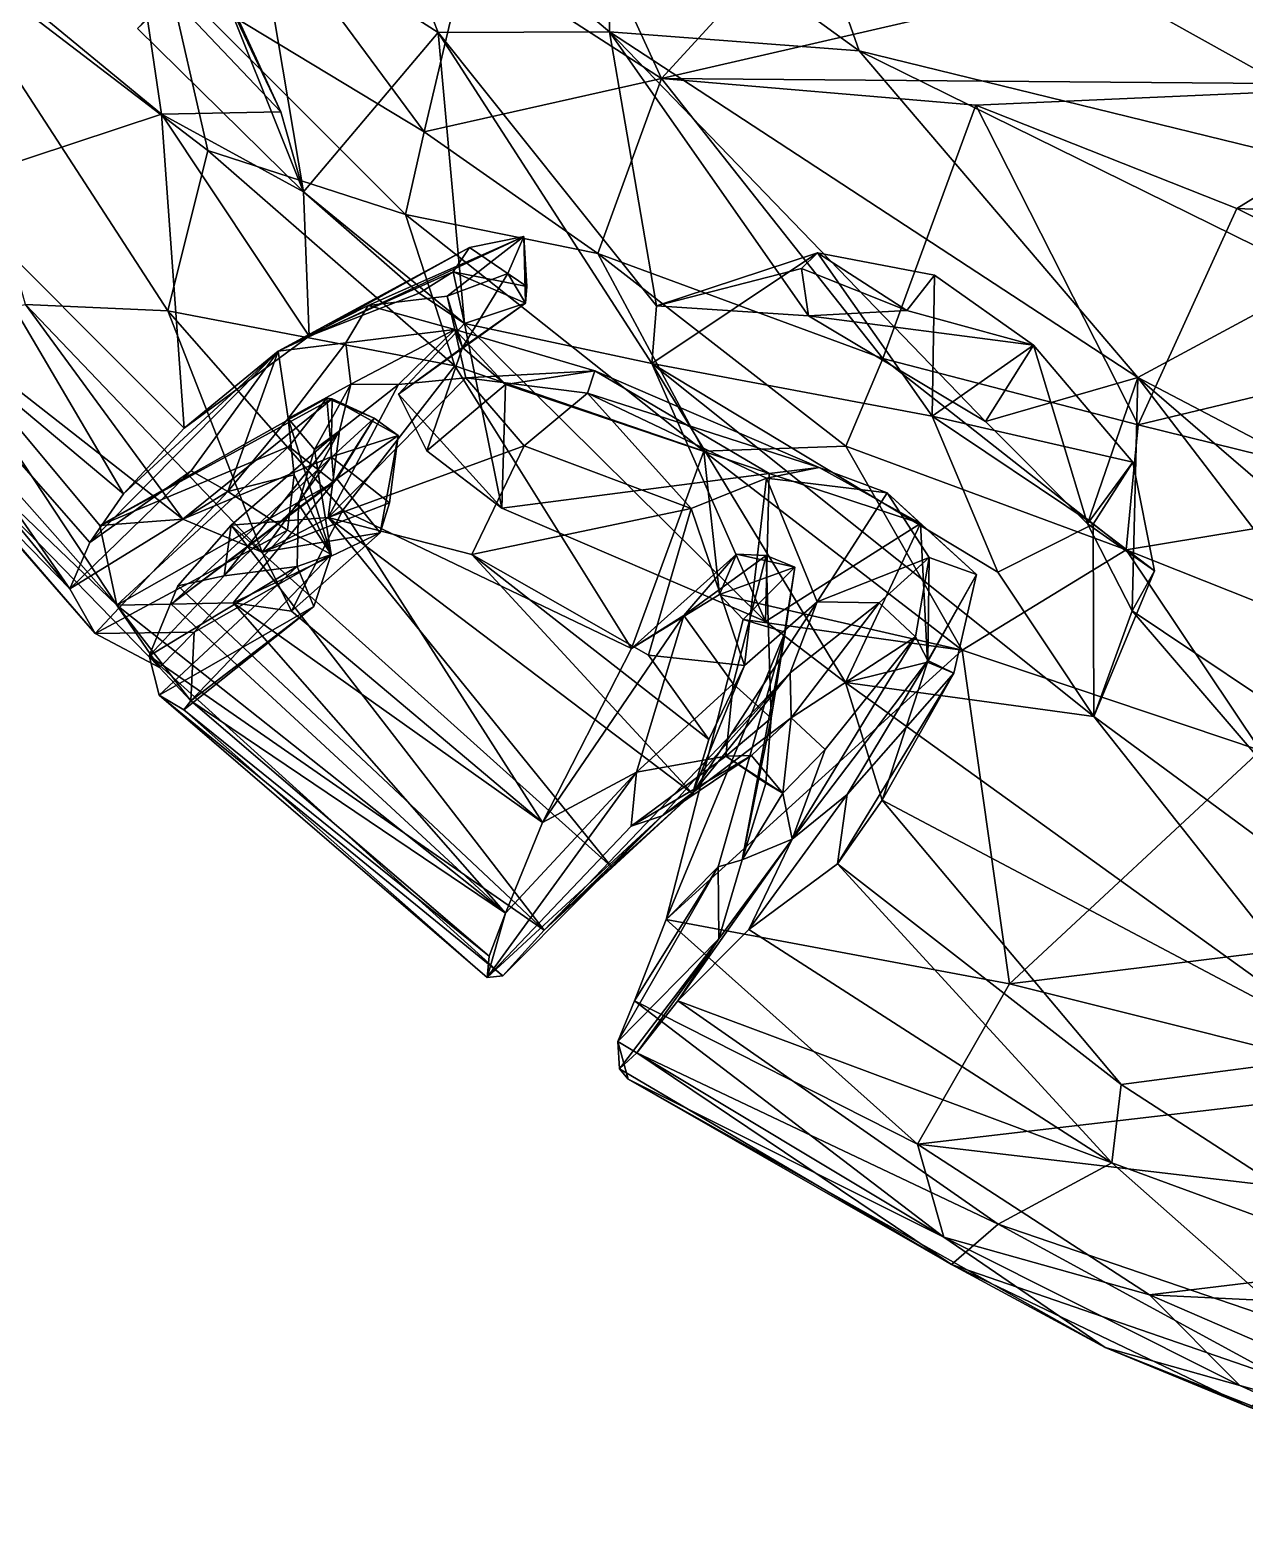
# Model space of a CAD drawing. Header units: metres. Extents: x -887 to 648, y -818 to 707.
# Drawn here: x -653.8 to -485.9, y -766.6 to -559.2 of the extents above; entities that cross this region are included whole.
import ezdxf

# ---------------------------------------------------------------- set-up
doc = ezdxf.new("R2010")
doc.units = ezdxf.units.M

msp = doc.modelspace()

# ---------------------------------------------------------------- linework, layer by layer
at = {"layer": '10k-small'}
for points in [[(-539.26, -562.05, 584.65), (-551.47, -527.24, 607.83), (-573.41, -537.28, 584.24)], [(-449.65, -584, 615.69), (-472.09, -538.81, 639.81), (-551.47, -527.24, 607.83)], [(-449.65, -584, 615.69), (-551.47, -527.24, 607.83), (-539.26, -562.05, 584.65)], [(-609.15, -529.71, 558.65), (-622.42, -543.5, 523.39), (-597.41, -559.52, 536.46)], [(-573.75, -559.41, 561.41), (-609.15, -529.71, 558.65), (-597.41, -559.52, 536.46)], [(-573.41, -537.28, 584.24), (-609.15, -529.71, 558.65), (-573.75, -559.41, 561.41)], [(-599.37, -573.24, -110.73), (-634.73, -551.81, -87.23), (-627.87, -534.63, -173.23)], [(-593.48, -548.44, -218.09), (-599.37, -573.24, -110.73), (-627.87, -534.63, -173.23)], [(-537.24, -533.92, -377.03), (-566.57, -565.88, -222.09), (-579.52, -537.52, -281.86)], [(-482.16, -546.42, -445.17), (-566.57, -565.88, -222.09), (-537.24, -533.92, -377.03)], [(-539.26, -562.05, 584.65), (-573.41, -537.28, 584.24), (-573.75, -559.41, 561.41)], [(-635.62, -570.79, 456.62), (-674.64, -538.71, 432.5), (-665.92, -580.82, 370.71)], [(-635.62, -570.79, 456.62), (-638.71, -549.84, 446.11), (-674.64, -538.71, 432.5)], [(-566.57, -565.88, -222.09), (-593.48, -548.44, -218.09), (-579.52, -537.52, -281.86)], [(-622.42, -543.5, 523.39), (-638.98, -558.95, 471.19), (-616.02, -581.55, 473.39)], [(-597.41, -559.52, 536.46), (-622.42, -543.5, 523.39), (-616.02, -581.55, 473.39)], [(-629.22, -575.84, -34.96), (-668.71, -545.66, -18.66), (-634.73, -551.81, -87.23)], [(-634.78, -598, 26.11), (-654.43, -597.1, 66.62), (-668.71, -545.66, -18.66)], [(-629.22, -575.84, -34.96), (-634.78, -598, 26.11), (-668.71, -545.66, -18.66)], [(-619.16, -570.47, 462.49), (-630.83, -545.97, 451.84), (-638.71, -549.84, 446.11)], [(-629.13, -548.7, 462.69), (-630.83, -545.97, 451.84), (-619.16, -570.47, 462.49)], [(-459.37, -566.75, -422.04), (-566.57, -565.88, -222.09), (-482.16, -546.42, -445.17)], [(-616.02, -581.55, 473.39), (-638.98, -558.95, 471.19), (-629.13, -548.7, 462.69)], [(-616.02, -581.55, 473.39), (-629.13, -548.7, 462.69), (-619.16, -570.47, 462.49)], [(-566.57, -565.88, -222.09), (-599.37, -573.24, -110.73), (-593.48, -548.44, -218.09)], [(-635.62, -570.79, 456.62), (-619.16, -570.47, 462.49), (-638.71, -549.84, 446.11)], [(-599.37, -573.24, -110.73), (-601.92, -584.67, -69.07), (-634.73, -551.81, -87.23)], [(-601.92, -584.67, -69.07), (-629.22, -575.84, -34.96), (-634.73, -551.81, -87.23)], [(-593.77, -599.73, 476.49), (-597.41, -559.52, 536.46), (-616.02, -581.55, 473.39)], [(-567.26, -597.32, 516.1), (-573.75, -559.41, 561.41), (-597.41, -559.52, 536.46)], [(-567.89, -605.25, 502.98), (-597.41, -559.52, 536.46), (-593.77, -599.73, 476.49)], [(-567.26, -597.32, 516.1), (-597.41, -559.52, 536.46), (-567.89, -605.25, 502.98)], [(-500.75, -607.21, 563.23), (-573.75, -559.41, 561.41), (-521.77, -613.29, 539.41)], [(-546.25, -598.68, 535.4), (-573.75, -559.41, 561.41), (-567.26, -597.32, 516.1)], [(-521.77, -613.29, 539.41), (-573.75, -559.41, 561.41), (-546.25, -598.68, 535.4)], [(-500.75, -607.21, 563.23), (-539.26, -562.05, 584.65), (-573.75, -559.41, 561.41)], [(-500.75, -607.21, 563.23), (-475.34, -593.52, 592.34), (-539.26, -562.05, 584.65)], [(-475.34, -593.52, 592.34), (-449.65, -584, 615.69), (-539.26, -562.05, 584.65)], [(-566.57, -565.88, -222.09), (-575.36, -590.05, -110.47), (-599.37, -573.24, -110.73)], [(-535.95, -604.58, -146.86), (-575.36, -590.05, -110.47), (-566.57, -565.88, -222.09)], [(-523.1, -569.58, -293.31), (-535.95, -604.58, -146.86), (-566.57, -565.88, -222.09)], [(-459.37, -566.75, -422.04), (-523.1, -569.58, -293.31), (-566.57, -565.88, -222.09)], [(-459.37, -566.75, -422.04), (-487.05, -583.83, -308.14), (-523.1, -569.58, -293.31)], [(-413.93, -586.88, -430.81), (-487.05, -583.83, -308.14), (-459.37, -566.75, -422.04)], [(-616.02, -581.55, 473.39), (-619.16, -570.47, 462.49), (-635.62, -570.79, 456.62)], [(-500.69, -613.74, -180.3), (-535.95, -604.58, -146.86), (-523.1, -569.58, -293.31)], [(-487.05, -583.83, -308.14), (-500.69, -613.74, -180.3), (-523.1, -569.58, -293.31)], [(-635.62, -570.79, 456.62), (-665.92, -580.82, 370.71), (-632.51, -614.2, 377.65)], [(-635.62, -570.79, 456.62), (-632.51, -614.2, 377.65), (-615.23, -601.47, 437.43)], [(-616.02, -581.55, 473.39), (-635.62, -570.79, 456.62), (-615.23, -601.47, 437.43)], [(-575.36, -590.05, -110.47), (-601.92, -584.67, -69.07), (-599.37, -573.24, -110.73)], [(-595.12, -605.59, -29.14), (-634.78, -598, 26.11), (-629.22, -575.84, -34.96)], [(-595.12, -605.59, -29.14), (-629.22, -575.84, -34.96), (-601.92, -584.67, -69.07)], [(-665.92, -580.82, 370.71), (-680.54, -590.07, 300.46), (-640.9, -623.26, 335.46)], [(-632.51, -614.2, 377.65), (-665.92, -580.82, 370.71), (-640.9, -623.26, 335.46)], [(-593.77, -599.73, 476.49), (-616.02, -581.55, 473.39), (-600.04, -595.54, 474.56)], [(-600.04, -595.54, 474.56), (-616.02, -581.55, 473.39), (-615.23, -601.47, 437.43)], [(-560.72, -617.39, -59.8), (-601.92, -584.67, -69.07), (-575.36, -590.05, -110.47)], [(-560.72, -617.39, -59.8), (-595.12, -605.59, -29.14), (-601.92, -584.67, -69.07)], [(-451, -601.83, -304.97), (-500.69, -613.74, -180.3), (-487.05, -583.83, -308.14)], [(-413.93, -586.88, -430.81), (-451, -601.83, -304.97), (-487.05, -583.83, -308.14)], [(-585.59, -587.71, 463.49), (-619.54, -603.56, 376.57), (-607.1, -597.24, 405.62)], [(-585.59, -587.71, 463.49), (-593.08, -589.24, 463.71), (-619.54, -603.56, 376.57)], [(-585.59, -587.71, 463.49), (-607.1, -597.24, 405.62), (-596.16, -595.96, 422.17)], [(-585.59, -587.71, 463.49), (-596.16, -595.96, 422.17), (-587.77, -592.83, 438.8)], [(-585.17, -594.63, 475.37), (-593.08, -589.24, 463.71), (-585.59, -587.71, 463.49)], [(-585.59, -587.71, 463.49), (-587.77, -592.83, 438.8), (-585.36, -596.91, 461.89)], [(-585.17, -594.63, 475.37), (-585.59, -587.71, 463.49), (-585.36, -596.91, 461.89)], [(-680.54, -590.07, 300.46), (-685.16, -591.61, 264.78), (-648.29, -636.4, 257.98)], [(-680.54, -590.07, 300.46), (-648.29, -636.4, 257.98), (-645.53, -630.02, 300.23)], [(-640.9, -623.26, 335.46), (-680.54, -590.07, 300.46), (-645.53, -630.02, 300.23)], [(-593.08, -589.24, 463.71), (-615.23, -601.47, 437.43), (-619.54, -603.56, 376.57)], [(-593.08, -589.24, 463.71), (-595.34, -592.6, 473.18), (-615.23, -601.47, 437.43)], [(-585.17, -594.63, 475.37), (-595.34, -592.6, 473.18), (-593.08, -589.24, 463.71)], [(-535.95, -604.58, -146.86), (-541.08, -616.69, -96.03), (-575.36, -590.05, -110.47)], [(-541.08, -616.69, -96.03), (-560.72, -617.39, -59.8), (-575.36, -590.05, -110.47)], [(-529.15, -612.57, 518.47), (-544.99, -589.99, 516.14), (-567.89, -605.25, 502.98)], [(-544.99, -589.99, 516.14), (-567.26, -597.32, 516.1), (-567.89, -605.25, 502.98)], [(-544.99, -589.99, 516.14), (-547.22, -592.13, 525.93), (-567.26, -597.32, 516.1)], [(-532.67, -597.92, 533), (-547.22, -592.13, 525.93), (-544.99, -589.99, 516.14)], [(-528.85, -593.07, 525.93), (-532.67, -597.92, 533), (-544.99, -589.99, 516.14)], [(-529.15, -612.57, 518.47), (-528.85, -593.07, 525.93), (-544.99, -589.99, 516.14)], [(-685.16, -591.61, 264.78), (-666.1, -618.22, 227.79), (-648.29, -636.4, 257.98)], [(-595.34, -592.6, 473.18), (-600.04, -595.54, 474.56), (-615.23, -601.47, 437.43)], [(-593.77, -599.73, 476.49), (-600.04, -595.54, 474.56), (-595.34, -592.6, 473.18)], [(-587.77, -592.83, 438.8), (-596.16, -595.96, 422.17), (-594.06, -603.04, 431.91)], [(-593.77, -599.73, 476.49), (-595.34, -592.6, 473.18), (-585.36, -596.91, 461.89)], [(-585.17, -594.63, 475.37), (-585.36, -596.91, 461.89), (-595.34, -592.6, 473.18)], [(-585.36, -596.91, 461.89), (-587.77, -592.83, 438.8), (-594.06, -603.04, 431.91)], [(-546.25, -598.68, 535.4), (-567.26, -597.32, 516.1), (-547.22, -592.13, 525.93)], [(-532.67, -597.92, 533), (-546.25, -598.68, 535.4), (-547.22, -592.13, 525.93)], [(-515.14, -602.74, 527.15), (-532.67, -597.92, 533), (-528.85, -593.07, 525.93)], [(-529.15, -612.57, 518.47), (-515.14, -602.74, 527.15), (-528.85, -593.07, 525.93)], [(-432.21, -643.16, 571.99), (-475.34, -593.52, 592.34), (-500.75, -607.21, 563.23)], [(-632.69, -626.8, 89.97), (-667.82, -599.28, 108.81), (-654.43, -597.1, 66.62)], [(-621.73, -631.34, 77.7), (-654.43, -597.1, 66.62), (-634.78, -598, 26.11)], [(-621.73, -631.34, 77.7), (-632.69, -626.8, 89.97), (-654.43, -597.1, 66.62)], [(-607.1, -597.24, 405.62), (-619.54, -603.56, 376.57), (-610.17, -602.42, 370.09)], [(-595.09, -600.59, 403.24), (-607.1, -597.24, 405.62), (-610.17, -602.42, 370.09)], [(-595.09, -600.59, 403.24), (-596.16, -595.96, 422.17), (-607.1, -597.24, 405.62)], [(-585.36, -596.91, 461.89), (-602.89, -609.51, 443.45), (-593.77, -599.73, 476.49)], [(-585.36, -596.91, 461.89), (-594.06, -603.04, 431.91), (-602.89, -609.51, 443.45)], [(-594.06, -603.04, 431.91), (-596.16, -595.96, 422.17), (-595.09, -600.59, 403.24)], [(-679.15, -602.88, 181.87), (-677.76, -598.11, 144.45), (-641.82, -638.67, 156.21)], [(-641.82, -638.67, 156.21), (-677.76, -598.11, 144.45), (-667.82, -599.28, 108.81)], [(-632.69, -626.8, 89.97), (-644.18, -627.68, 123.37), (-667.82, -599.28, 108.81)], [(-641.82, -638.67, 156.21), (-667.82, -599.28, 108.81), (-644.18, -627.68, 123.37)], [(-595.12, -605.59, -29.14), (-610.57, -625.55, 42.16), (-634.78, -598, 26.11)], [(-610.57, -625.55, 42.16), (-621.73, -631.34, 77.7), (-634.78, -598, 26.11)], [(-515.14, -602.74, 527.15), (-546.25, -598.68, 535.4), (-532.67, -597.92, 533)], [(-521.77, -613.29, 539.41), (-546.25, -598.68, 535.4), (-515.14, -602.74, 527.15)], [(-615.23, -601.47, 437.43), (-632.51, -614.2, 377.65), (-619.54, -603.56, 376.57)], [(-595.09, -600.59, 403.24), (-610.17, -602.42, 370.09), (-609.5, -608.11, 357.68)], [(-595.09, -600.59, 403.24), (-609.5, -608.11, 357.68), (-602.91, -608.18, 383.75)], [(-595.09, -600.59, 403.24), (-602.91, -608.18, 383.75), (-593.59, -607.23, 399.29)], [(-588.63, -625.26, 437.05), (-593.77, -599.73, 476.49), (-602.89, -609.51, 443.45)], [(-588.1, -608.17, 426.26), (-594.06, -603.04, 431.91), (-595.09, -600.59, 403.24)], [(-575.76, -606.26, 423.61), (-588.1, -608.17, 426.26), (-595.09, -600.59, 403.24)], [(-575.76, -606.26, 423.61), (-595.09, -600.59, 403.24), (-593.59, -607.23, 399.29)], [(-552.19, -640.94, 464.59), (-593.77, -599.73, 476.49), (-588.63, -625.26, 437.05)], [(-552.19, -640.94, 464.59), (-567.89, -605.25, 502.98), (-593.77, -599.73, 476.49)], [(-666.1, -618.22, 227.79), (-679.15, -602.88, 181.87), (-644.81, -642.57, 211.55)], [(-644.81, -642.57, 211.55), (-679.15, -602.88, 181.87), (-635.93, -647.28, 174.4)], [(-679.15, -602.88, 181.87), (-641.82, -638.67, 156.21), (-635.93, -647.28, 174.4)], [(-619.54, -603.56, 376.57), (-645.53, -630.02, 300.23), (-631.54, -620.11, 282.42)], [(-619.54, -603.56, 376.57), (-640.9, -623.26, 335.46), (-645.53, -630.02, 300.23)], [(-619.54, -603.56, 376.57), (-632.51, -614.2, 377.65), (-640.9, -623.26, 335.46)], [(-619.54, -603.56, 376.57), (-631.54, -620.11, 282.42), (-626.47, -622.95, 226.79)], [(-618.12, -612.85, 307.53), (-619.54, -603.56, 376.57), (-626.47, -622.95, 226.79)], [(-610.17, -602.42, 370.09), (-619.54, -603.56, 376.57), (-618.12, -612.85, 307.53)], [(-610.17, -602.42, 370.09), (-618.12, -612.85, 307.53), (-609.5, -608.11, 357.68)], [(-602.89, -609.51, 443.45), (-594.06, -603.04, 431.91), (-598.96, -617.34, 432.14)], [(-598.96, -617.34, 432.14), (-594.06, -603.04, 431.91), (-588.1, -608.17, 426.26)], [(-501.42, -618.9, 518.1), (-515.14, -602.74, 527.15), (-529.15, -612.57, 518.47)], [(-507.67, -627.44, 533.66), (-521.77, -613.29, 539.41), (-515.14, -602.74, 527.15)], [(-507.67, -627.44, 533.66), (-515.14, -602.74, 527.15), (-501.42, -618.9, 518.1)], [(-451, -601.83, -304.97), (-459.4, -623.93, -210.93), (-500.69, -613.74, -180.3)], [(-570.7, -644.68, 22.22), (-610.57, -625.55, 42.16), (-595.12, -605.59, -29.14)], [(-560.72, -617.39, -59.8), (-570.7, -644.68, 22.22), (-595.12, -605.59, -29.14)], [(-506.83, -654.05, 499.14), (-567.89, -605.25, 502.98), (-541.11, -649.34, 465.03)], [(-506.83, -654.05, 499.14), (-520.08, -634.11, 513.53), (-567.89, -605.25, 502.98)], [(-520.08, -634.11, 513.53), (-529.15, -612.57, 518.47), (-567.89, -605.25, 502.98)], [(-541.11, -649.34, 465.03), (-567.89, -605.25, 502.98), (-552.19, -640.94, 464.59)], [(-502.34, -631.03, -122.12), (-541.08, -616.69, -96.03), (-535.95, -604.58, -146.86)], [(-500.69, -613.74, -180.3), (-502.34, -631.03, -122.12), (-535.95, -604.58, -146.86)], [(-612.6, -626.55, 392.09), (-585.53, -616.66, 410.92), (-593.59, -607.23, 399.29)], [(-593.59, -607.23, 399.29), (-602.91, -608.18, 383.75), (-612.6, -626.55, 392.09)], [(-575.76, -606.26, 423.61), (-593.59, -607.23, 399.29), (-576.8, -609.36, 416.93)], [(-576.8, -609.36, 416.93), (-593.59, -607.23, 399.29), (-585.53, -616.66, 410.92)], [(-551.67, -620.46, 453.76), (-588.1, -608.17, 426.26), (-575.76, -606.26, 423.61)], [(-544.77, -619.63, 443.28), (-575.76, -606.26, 423.61), (-576.8, -609.36, 416.93)], [(-544.77, -619.63, 443.28), (-551.67, -620.46, 453.76), (-575.76, -606.26, 423.61)], [(-500.75, -607.21, 563.23), (-521.77, -613.29, 539.41), (-507.67, -627.44, 533.66)], [(-500.75, -607.21, 563.23), (-507.67, -627.44, 533.66), (-501.52, -639.45, 524.71)], [(-449.27, -674.48, 526.27), (-500.75, -607.21, 563.23), (-501.52, -639.45, 524.71)], [(-428.39, -669.5, 547.62), (-432.21, -643.16, 571.99), (-500.75, -607.21, 563.23)], [(-428.39, -669.5, 547.62), (-500.75, -607.21, 563.23), (-449.27, -674.48, 526.27)], [(-609.5, -608.11, 357.68), (-618.12, -612.85, 307.53), (-614.51, -617.15, 301.21)], [(-611.05, -614.58, 364.8), (-609.5, -608.11, 357.68), (-614.51, -617.15, 301.21)], [(-612.6, -626.55, 392.09), (-602.91, -608.18, 383.75), (-611.05, -614.58, 364.8)], [(-602.91, -608.18, 383.75), (-609.5, -608.11, 357.68), (-611.05, -614.58, 364.8)], [(-588.63, -625.26, 437.05), (-602.89, -609.51, 443.45), (-598.96, -617.34, 432.14)], [(-588.63, -625.26, 437.05), (-598.96, -617.34, 432.14), (-588.1, -608.17, 426.26)], [(-588.63, -625.26, 437.05), (-588.1, -608.17, 426.26), (-551.67, -620.46, 453.76)], [(-562.44, -625.3, 427.95), (-576.8, -609.36, 416.93), (-585.53, -616.66, 410.92)], [(-544.77, -619.63, 443.28), (-576.8, -609.36, 416.93), (-552.05, -621.14, 433.97)], [(-562.44, -625.3, 427.95), (-552.05, -621.14, 433.97), (-576.8, -609.36, 416.93)], [(-612.04, -610.13, 100.93), (-612.78, -610.05, 130.87), (-644.18, -627.68, 123.37)], [(-612.78, -610.05, 130.87), (-618.04, -616.74, 146.44), (-644.18, -627.68, 123.37)], [(-612.04, -610.13, 100.93), (-644.18, -627.68, 123.37), (-632.69, -626.8, 89.97)], [(-612.04, -610.13, 100.93), (-632.69, -626.8, 89.97), (-612.2, -618.19, 84.01)], [(-611.83, -621.65, 147.05), (-618.04, -616.74, 146.44), (-612.78, -610.05, 130.87)], [(-606.27, -612.82, 119.3), (-612.78, -610.05, 130.87), (-612.04, -610.13, 100.93)], [(-611.83, -621.65, 147.05), (-612.78, -610.05, 130.87), (-606.27, -612.82, 119.3)], [(-602.93, -615.23, 91.9), (-612.04, -610.13, 100.93), (-612.2, -618.19, 84.01)], [(-602.93, -615.23, 91.9), (-606.27, -612.82, 119.3), (-612.04, -610.13, 100.93)], [(-606.27, -612.82, 119.3), (-634.31, -638.55, 129.59), (-611.83, -621.65, 147.05)], [(-634.31, -638.55, 129.59), (-606.27, -612.82, 119.3), (-611.43, -621.22, 108.5)], [(-617.29, -620.66, 230.78), (-618.12, -612.85, 307.53), (-626.47, -622.95, 226.79)], [(-618.12, -612.85, 307.53), (-612.22, -631.67, 182.36), (-614.51, -617.15, 301.21)], [(-618.12, -612.85, 307.53), (-617.29, -620.66, 230.78), (-612.22, -631.67, 182.36)], [(-606.27, -612.82, 119.3), (-602.93, -615.23, 91.9), (-611.43, -621.22, 108.5)], [(-520.08, -634.11, 513.53), (-506.89, -627.48, 508.77), (-529.15, -612.57, 518.47)], [(-506.89, -627.48, 508.77), (-501.42, -618.9, 518.1), (-529.15, -612.57, 518.47)], [(-459.4, -623.93, -210.93), (-502.34, -631.03, -122.12), (-500.69, -613.74, -180.3)], [(-611.05, -614.58, 364.8), (-616.73, -624.73, 292.11), (-626.99, -634.63, 295.8)], [(-611.05, -614.58, 364.8), (-626.99, -634.63, 295.8), (-626.03, -627.63, 362.65)], [(-611.05, -614.58, 364.8), (-626.03, -627.63, 362.65), (-612.6, -626.55, 392.09)], [(-611.05, -614.58, 364.8), (-614.51, -617.15, 301.21), (-616.73, -624.73, 292.11)], [(-602.93, -615.23, 91.9), (-612.2, -618.19, 84.01), (-604.12, -624.53, 80.84)], [(-611.43, -621.22, 108.5), (-602.93, -615.23, 91.9), (-605.45, -628.68, 93.1)], [(-605.45, -628.68, 93.1), (-602.93, -615.23, 91.9), (-604.12, -624.53, 80.84)], [(-648.29, -636.4, 257.98), (-666.1, -618.22, 227.79), (-644.81, -642.57, 211.55)], [(-618.04, -616.74, 146.44), (-641.82, -638.67, 156.21), (-644.18, -627.68, 123.37)], [(-641.82, -638.67, 156.21), (-618.04, -616.74, 146.44), (-611.83, -621.65, 147.05)], [(-621.73, -631.34, 77.7), (-612.2, -618.19, 84.01), (-632.69, -626.8, 89.97)], [(-621.73, -631.34, 77.7), (-604.12, -624.53, 80.84), (-612.2, -618.19, 84.01)], [(-614.51, -617.15, 301.21), (-612.22, -631.67, 182.36), (-616.73, -624.73, 292.11)], [(-592.76, -631.65, 417.06), (-585.53, -616.66, 410.92), (-612.6, -626.55, 392.09)], [(-592.76, -631.65, 417.06), (-562.44, -625.3, 427.95), (-585.53, -616.66, 410.92)], [(-558.53, -637.21, -13.83), (-570.7, -644.68, 22.22), (-560.72, -617.39, -59.8)], [(-524.99, -644.87, -46.48), (-560.72, -617.39, -59.8), (-541.08, -616.69, -96.03)], [(-524.99, -644.87, -46.48), (-558.53, -637.21, -13.83), (-560.72, -617.39, -59.8)], [(-502.34, -631.03, -122.12), (-524.99, -644.87, -46.48), (-541.08, -616.69, -96.03)], [(-631.54, -620.11, 282.42), (-645.53, -630.02, 300.23), (-648.29, -636.4, 257.98)], [(-626.47, -622.95, 226.79), (-631.54, -620.11, 282.42), (-648.29, -636.4, 257.98)], [(-535.38, -623.14, 443.11), (-544.77, -619.63, 443.28), (-552.05, -621.14, 433.97)], [(-530.77, -627.38, 457.29), (-551.67, -620.46, 453.76), (-544.77, -619.63, 443.28)], [(-530.77, -627.38, 457.29), (-544.77, -619.63, 443.28), (-535.38, -623.14, 443.11)], [(-507.67, -627.44, 533.66), (-501.42, -618.9, 518.1), (-498.42, -633.92, 510.73)], [(-498.42, -633.92, 510.73), (-501.42, -618.9, 518.1), (-506.89, -627.48, 508.77)], [(-611.83, -621.65, 147.05), (-634.31, -638.55, 129.59), (-641.82, -638.67, 156.21)], [(-634.31, -638.55, 129.59), (-611.43, -621.22, 108.5), (-625.74, -638.37, 105.16)], [(-617.29, -620.66, 230.78), (-626.47, -622.95, 226.79), (-618.22, -628.29, 194.15)], [(-605.45, -628.68, 93.1), (-625.74, -638.37, 105.16), (-611.43, -621.22, 108.5)], [(-612.22, -631.67, 182.36), (-617.29, -620.66, 230.78), (-618.22, -628.29, 194.15)], [(-552.19, -640.94, 464.59), (-588.63, -625.26, 437.05), (-551.67, -620.46, 453.76)], [(-555.09, -646.99, 425.8), (-552.05, -621.14, 433.97), (-562.44, -625.3, 427.95)], [(-555.09, -646.99, 425.8), (-545.05, -638.22, 423.1), (-552.05, -621.14, 433.97)], [(-552.19, -640.94, 464.59), (-551.67, -620.46, 453.76), (-530.77, -627.38, 457.29)], [(-545.05, -638.22, 423.1), (-535.38, -623.14, 443.11), (-552.05, -621.14, 433.97)], [(-626.47, -622.95, 226.79), (-648.29, -636.4, 257.98), (-644.81, -642.57, 211.55)], [(-618.22, -628.29, 194.15), (-626.47, -622.95, 226.79), (-644.81, -642.57, 211.55)], [(-529.55, -632.1, 425.52), (-535.38, -623.14, 443.11), (-545.05, -638.22, 423.1)], [(-523.03, -634.45, 442.7), (-530.77, -627.38, 457.29), (-535.38, -623.14, 443.11)], [(-523.03, -634.45, 442.7), (-535.38, -623.14, 443.11), (-529.55, -632.1, 425.52)], [(-437.66, -656.73, -136.72), (-502.34, -631.03, -122.12), (-459.4, -623.93, -210.93)], [(-626.99, -634.63, 295.8), (-616.73, -624.73, 292.11), (-616.89, -633.31, 232.25)], [(-604.12, -624.53, 80.84), (-621.73, -631.34, 77.7), (-605.45, -628.68, 93.1)], [(-610.57, -625.55, 42.16), (-617.69, -639.49, 90.03), (-621.73, -631.34, 77.7)], [(-583, -668.73, 100.28), (-617.69, -639.49, 90.03), (-610.57, -625.55, 42.16)], [(-616.73, -624.73, 292.11), (-612.22, -631.67, 182.36), (-616.89, -633.31, 232.25)], [(-570.7, -644.68, 22.22), (-583, -668.73, 100.28), (-610.57, -625.55, 42.16)], [(-568.36, -645.59, 430.25), (-562.44, -625.3, 427.95), (-592.76, -631.65, 417.06)], [(-555.09, -646.99, 425.8), (-562.44, -625.3, 427.95), (-568.36, -645.59, 430.25)], [(-618.22, -628.29, 194.15), (-644.81, -642.57, 211.55), (-631.12, -642.39, 183.39)], [(-582.76, -683.6, 319.85), (-626.03, -627.63, 362.65), (-633.38, -635.98, 322.3)], [(-626.03, -627.63, 362.65), (-626.99, -634.63, 295.8), (-633.38, -635.98, 322.3)], [(-612.22, -631.67, 182.36), (-618.22, -628.29, 194.15), (-631.12, -642.39, 183.39)], [(-573.44, -674.83, 362.66), (-612.6, -626.55, 392.09), (-626.03, -627.63, 362.65)], [(-573.44, -674.83, 362.66), (-626.03, -627.63, 362.65), (-582.76, -683.6, 319.85)], [(-562.26, -664.68, 404.19), (-612.6, -626.55, 392.09), (-573.44, -674.83, 362.66)], [(-562.26, -664.68, 404.19), (-592.76, -631.65, 417.06), (-612.6, -626.55, 392.09)], [(-541.11, -649.34, 465.03), (-552.19, -640.94, 464.59), (-530.77, -627.38, 457.29)], [(-541.11, -649.34, 465.03), (-530.77, -627.38, 457.29), (-529.8, -646.56, 453.62)], [(-530.77, -627.38, 457.29), (-523.03, -634.45, 442.7), (-529.8, -646.56, 453.62)], [(-506.83, -654.05, 499.14), (-506.89, -627.48, 508.77), (-520.08, -634.11, 513.53)], [(-507.67, -627.44, 533.66), (-498.42, -633.92, 510.73), (-501.52, -639.45, 524.71)], [(-506.83, -654.05, 499.14), (-498.42, -633.92, 510.73), (-506.89, -627.48, 508.77)], [(-605.45, -628.68, 93.1), (-617.69, -639.49, 90.03), (-625.74, -638.37, 105.16)], [(-605.45, -628.68, 93.1), (-621.73, -631.34, 77.7), (-617.69, -639.49, 90.03)], [(-614.61, -638.85, 187.47), (-612.22, -631.67, 182.36), (-631.61, -651.88, 178.7)], [(-631.61, -651.88, 178.7), (-612.22, -631.67, 182.36), (-631.12, -642.39, 183.39)], [(-616.89, -633.31, 232.25), (-612.22, -631.67, 182.36), (-614.61, -638.85, 187.47)], [(-560.01, -657.25, 422.38), (-592.76, -631.65, 417.06), (-562.26, -664.68, 404.19)], [(-560.01, -657.25, 422.38), (-568.36, -645.59, 430.25), (-592.76, -631.65, 417.06)], [(-570.7, -644.68, 22.22), (-558.53, -637.21, -13.83), (-556.2, -631.63, 9.73)], [(-556.2, -631.63, 9.73), (-563.48, -640.09, 44.91), (-570.7, -644.68, 22.22)], [(-552.1, -631.82, 32.66), (-563.48, -640.09, 44.91), (-556.2, -631.63, 9.73)], [(-552.1, -631.82, 32.66), (-556.66, -649.56, 119.85), (-563.48, -640.09, 44.91)], [(-548.12, -633.41, 24.32), (-556.2, -631.63, 9.73), (-558.53, -637.21, -13.83)], [(-551.41, -654.27, 127.58), (-556.66, -649.56, 119.85), (-552.1, -631.82, 32.66)], [(-548.12, -633.41, 24.32), (-552.1, -631.82, 32.66), (-556.2, -631.63, 9.73)], [(-548.12, -633.41, 24.32), (-551.41, -654.27, 127.58), (-552.1, -631.82, 32.66)], [(-529.55, -632.1, 425.52), (-545.05, -638.22, 423.1), (-536.48, -638.35, 408.45)], [(-529.55, -632.1, 425.52), (-536.48, -638.35, 408.45), (-531.44, -643.05, 399.59)], [(-529.55, -632.1, 425.52), (-531.44, -643.05, 399.59), (-529.77, -646.31, 412.65)], [(-523.03, -634.45, 442.7), (-529.55, -632.1, 425.52), (-529.77, -646.31, 412.65)], [(-483.79, -658.78, -70.64), (-524.99, -644.87, -46.48), (-502.34, -631.03, -122.12)], [(-437.66, -656.73, -136.72), (-483.79, -658.78, -70.64), (-502.34, -631.03, -122.12)], [(-616.89, -633.31, 232.25), (-637.35, -645.69, 271.96), (-626.99, -634.63, 295.8)], [(-616.89, -633.31, 232.25), (-635.95, -651.09, 229.75), (-637.35, -645.69, 271.96)], [(-626.99, -634.63, 295.8), (-637.35, -645.69, 271.96), (-633.38, -635.98, 322.3)], [(-614.61, -638.85, 187.47), (-635.95, -651.09, 229.75), (-616.89, -633.31, 232.25)], [(-548.12, -633.41, 24.32), (-558.53, -637.21, -13.83), (-555.26, -640.67, -10.78)], [(-549.45, -642.4, 29.26), (-548.12, -633.41, 24.32), (-555.26, -640.67, -10.78)], [(-551.41, -654.27, 127.58), (-548.12, -633.41, 24.32), (-549.45, -642.4, 29.26)], [(-529.8, -646.56, 453.62), (-523.03, -634.45, 442.7), (-526.17, -648.06, 433.17)], [(-523.03, -634.45, 442.7), (-529.77, -646.31, 412.65), (-526.17, -648.06, 433.17)], [(-501.52, -639.45, 524.71), (-498.42, -633.92, 510.73), (-506.83, -654.05, 499.14)], [(-582.76, -683.6, 319.85), (-633.38, -635.98, 322.3), (-637.35, -645.69, 271.96)], [(-588.13, -681.22, 149.2), (-641.82, -638.67, 156.21), (-634.31, -638.55, 129.59)], [(-588.13, -681.22, 149.2), (-631.61, -651.88, 178.7), (-641.82, -638.67, 156.21)], [(-631.61, -651.88, 178.7), (-635.93, -647.28, 174.4), (-641.82, -638.67, 156.21)], [(-614.61, -638.85, 187.47), (-632.55, -653.12, 197.31), (-635.95, -651.09, 229.75)], [(-588.13, -681.22, 149.2), (-634.31, -638.55, 129.59), (-625.74, -638.37, 105.16)], [(-614.61, -638.85, 187.47), (-631.61, -651.88, 178.7), (-632.55, -653.12, 197.31)], [(-583, -668.73, 100.28), (-588.13, -681.22, 149.2), (-625.74, -638.37, 105.16)], [(-583, -668.73, 100.28), (-625.74, -638.37, 105.16), (-617.69, -639.49, 90.03)], [(-555.09, -646.99, 425.8), (-562.26, -664.68, 404.19), (-545.05, -638.22, 423.1)], [(-545.05, -638.22, 423.1), (-562.26, -664.68, 404.19), (-548.78, -648.01, 402.01)], [(-524.99, -644.87, -46.48), (-555.26, -640.67, -10.78), (-558.53, -637.21, -13.83)], [(-536.48, -638.35, 408.45), (-545.05, -638.22, 423.1), (-548.78, -648.01, 402.01)], [(-536.48, -638.35, 408.45), (-548.78, -648.01, 402.01), (-548.64, -654.24, 337.09)], [(-531.44, -643.05, 399.59), (-536.48, -638.35, 408.45), (-548.64, -654.24, 337.09)], [(-569.99, -661.77, 147.03), (-583, -668.73, 100.28), (-563.48, -640.09, 44.91)], [(-583, -668.73, 100.28), (-570.7, -644.68, 22.22), (-563.48, -640.09, 44.91)], [(-556.66, -649.56, 119.85), (-569.99, -661.77, 147.03), (-563.48, -640.09, 44.91)], [(-565.89, -682.12, 106.84), (-549.45, -642.4, 29.26), (-555.26, -640.67, -10.78)], [(-524.99, -644.87, -46.48), (-565.89, -682.12, 106.84), (-555.26, -640.67, -10.78)], [(-458.26, -689.86, 496.83), (-501.52, -639.45, 524.71), (-506.83, -654.05, 499.14)], [(-449.27, -674.48, 526.27), (-501.52, -639.45, 524.71), (-458.26, -689.86, 496.83)], [(-631.12, -642.39, 183.39), (-644.81, -642.57, 211.55), (-635.93, -647.28, 174.4)], [(-631.12, -642.39, 183.39), (-635.93, -647.28, 174.4), (-631.61, -651.88, 178.7)], [(-558.71, -674.84, 138.33), (-549.45, -642.4, 29.26), (-565.89, -682.12, 106.84)], [(-555.43, -673.87, 202.11), (-549.45, -642.4, 29.26), (-558.71, -674.84, 138.33)], [(-555.43, -673.87, 202.11), (-551.41, -654.27, 127.58), (-549.45, -642.4, 29.26)], [(-531.44, -643.05, 399.59), (-548.64, -654.24, 337.09), (-543.93, -658.61, 332.99)], [(-531.44, -643.05, 399.59), (-543.93, -658.61, 332.99), (-548.49, -671, 341.12)], [(-529.77, -646.31, 412.65), (-531.44, -643.05, 399.59), (-548.49, -671, 341.12)], [(-518.48, -691.01, 63.78), (-565.89, -682.12, 106.84), (-524.99, -644.87, -46.48)], [(-483.79, -658.78, -70.64), (-518.48, -691.01, 63.78), (-524.99, -644.87, -46.48)], [(-582.76, -683.6, 319.85), (-637.35, -645.69, 271.96), (-588.46, -689.89, 268.74)], [(-588.46, -689.89, 268.74), (-637.35, -645.69, 271.96), (-635.95, -651.09, 229.75)], [(-560.01, -657.25, 422.38), (-555.09, -646.99, 425.8), (-568.36, -645.59, 430.25)], [(-555.09, -646.99, 425.8), (-560.01, -657.25, 422.38), (-562.26, -664.68, 404.19)], [(-529.77, -646.31, 412.65), (-548.49, -671, 341.12), (-540.9, -664.85, 387.64)], [(-541.11, -649.34, 465.03), (-529.8, -646.56, 453.62), (-536.04, -665.64, 442.33)], [(-526.17, -648.06, 433.17), (-529.77, -646.31, 412.65), (-540.9, -664.85, 387.64)], [(-529.8, -646.56, 453.62), (-526.17, -648.06, 433.17), (-536.04, -665.64, 442.33)], [(-548.78, -648.01, 402.01), (-582.76, -683.6, 319.85), (-566.46, -667.8, 296.82)], [(-562.26, -664.68, 404.19), (-582.76, -683.6, 319.85), (-548.78, -648.01, 402.01)], [(-548.64, -654.24, 337.09), (-548.78, -648.01, 402.01), (-566.46, -667.8, 296.82)], [(-526.17, -648.06, 433.17), (-540.9, -664.85, 387.64), (-542.22, -674.41, 416.44)], [(-536.04, -665.64, 442.33), (-526.17, -648.06, 433.17), (-542.22, -674.41, 416.44)], [(-590.63, -690.11, 223.27), (-635.95, -651.09, 229.75), (-632.55, -653.12, 197.31)], [(-588.46, -689.89, 268.74), (-635.95, -651.09, 229.75), (-590.63, -690.11, 223.27)], [(-556.66, -649.56, 119.85), (-557.67, -659.53, 211.49), (-569.99, -661.77, 147.03)], [(-551.41, -654.27, 127.58), (-557.67, -659.53, 211.49), (-556.66, -649.56, 119.85)], [(-470.02, -700.6, 466.39), (-541.11, -649.34, 465.03), (-536.04, -665.64, 442.33)], [(-470.02, -700.6, 466.39), (-506.83, -654.05, 499.14), (-541.11, -649.34, 465.03)], [(-590.36, -687.17, 188.4), (-632.55, -653.12, 197.31), (-631.61, -651.88, 178.7)], [(-590.36, -687.17, 188.4), (-590.63, -690.11, 223.27), (-632.55, -653.12, 197.31)], [(-588.13, -681.22, 149.2), (-590.36, -687.17, 188.4), (-631.61, -651.88, 178.7)], [(-548.64, -654.24, 337.09), (-566.46, -667.8, 296.82), (-554.12, -659.47, 270.85)], [(-551.41, -654.27, 127.58), (-552.15, -663.26, 210.98), (-557.67, -659.53, 211.49)], [(-552.15, -663.26, 210.98), (-551.41, -654.27, 127.58), (-555.43, -673.87, 202.11)], [(-548.64, -654.24, 337.09), (-554.12, -659.47, 270.85), (-549.78, -664.66, 263.05)], [(-543.93, -658.61, 332.99), (-548.64, -654.24, 337.09), (-549.78, -664.66, 263.05)], [(-458.26, -689.86, 496.83), (-506.83, -654.05, 499.14), (-470.02, -700.6, 466.39)], [(-554.12, -659.47, 270.85), (-566.46, -667.8, 296.82), (-570.74, -669.22, 219.52)], [(-554.12, -659.47, 270.85), (-570.74, -669.22, 219.52), (-557.67, -659.53, 211.49)], [(-557.67, -659.53, 211.49), (-570.74, -669.22, 219.52), (-569.99, -661.77, 147.03)], [(-554.12, -659.47, 270.85), (-557.67, -659.53, 211.49), (-549.78, -664.66, 263.05)], [(-549.78, -664.66, 263.05), (-557.67, -659.53, 211.49), (-552.15, -663.26, 210.98)], [(-548.49, -671, 341.12), (-543.93, -658.61, 332.99), (-549.78, -664.66, 263.05)], [(-446.86, -682.15, -58.57), (-518.48, -691.01, 63.78), (-483.79, -658.78, -70.64)], [(-590.63, -690.11, 223.27), (-588.13, -681.22, 149.2), (-569.99, -661.77, 147.03)], [(-590.63, -690.11, 223.27), (-569.99, -661.77, 147.03), (-570.74, -669.22, 219.52)], [(-588.13, -681.22, 149.2), (-583, -668.73, 100.28), (-569.99, -661.77, 147.03)], [(-549.78, -664.66, 263.05), (-552.15, -663.26, 210.98), (-555.43, -673.87, 202.11)], [(-562.26, -664.68, 404.19), (-573.44, -674.83, 362.66), (-582.76, -683.6, 319.85)], [(-548.49, -671, 341.12), (-549.78, -664.66, 263.05), (-555.43, -673.87, 202.11)], [(-542.22, -674.41, 416.44), (-540.9, -664.85, 387.64), (-554.47, -683.51, 376.86)], [(-540.9, -664.85, 387.64), (-548.49, -671, 341.12), (-554.47, -683.51, 376.86)], [(-503.05, -704.92, 412.51), (-536.04, -665.64, 442.33), (-542.22, -674.41, 416.44)], [(-470.02, -700.6, 466.39), (-536.04, -665.64, 442.33), (-503.05, -704.92, 412.51)], [(-566.46, -667.8, 296.82), (-590.63, -690.11, 223.27), (-570.74, -669.22, 219.52)], [(-566.46, -667.8, 296.82), (-588.46, -689.89, 268.74), (-590.63, -690.11, 223.27)], [(-566.46, -667.8, 296.82), (-582.76, -683.6, 319.85), (-588.46, -689.89, 268.74)], [(-548.49, -671, 341.12), (-558.62, -684.79, 269.74), (-564.31, -693.34, 333.33)], [(-554.47, -683.51, 376.86), (-548.49, -671, 341.12), (-564.31, -693.34, 333.33)], [(-548.49, -671, 341.12), (-555.43, -673.87, 202.11), (-558.62, -684.79, 269.74)], [(-558.62, -684.79, 269.74), (-555.43, -673.87, 202.11), (-558.71, -674.84, 138.33)], [(-558.62, -684.79, 269.74), (-558.71, -674.84, 138.33), (-572.58, -698.99, 188.24)], [(-572.58, -698.99, 188.24), (-558.71, -674.84, 138.33), (-570.3, -693.37, 153.48)], [(-570.3, -693.37, 153.48), (-558.71, -674.84, 138.33), (-565.89, -682.12, 106.84)], [(-504.31, -715.73, 386.01), (-542.22, -674.41, 416.44), (-554.47, -683.51, 376.86)], [(-503.05, -704.92, 412.51), (-542.22, -674.41, 416.44), (-504.31, -715.73, 386.01)], [(-590.63, -690.11, 223.27), (-590.36, -687.17, 188.4), (-588.13, -681.22, 149.2)], [(-531.2, -713.18, 145.97), (-570.3, -693.37, 153.48), (-565.89, -682.12, 106.84)], [(-518.48, -691.01, 63.78), (-531.2, -713.18, 145.97), (-565.89, -682.12, 106.84)], [(-446.86, -682.15, -58.57), (-462.15, -705.1, 26.8), (-518.48, -691.01, 63.78)], [(-504.31, -715.73, 386.01), (-554.47, -683.51, 376.86), (-564.31, -693.34, 333.33)], [(-558.62, -684.79, 269.74), (-572.58, -698.99, 188.24), (-572.38, -702.76, 255.74)], [(-569.97, -700.54, 288.83), (-558.62, -684.79, 269.74), (-572.38, -702.76, 255.74)], [(-564.31, -693.34, 333.33), (-558.62, -684.79, 269.74), (-569.97, -700.54, 288.83)], [(-462.15, -705.1, 26.8), (-531.2, -713.18, 145.97), (-518.48, -691.01, 63.78)], [(-527.56, -726, 195.67), (-572.58, -698.99, 188.24), (-570.3, -693.37, 153.48)], [(-527.56, -726, 195.67), (-570.3, -693.37, 153.48), (-531.2, -713.18, 145.97)], [(-520.05, -724.21, 331.22), (-564.31, -693.34, 333.33), (-569.97, -700.54, 288.83)], [(-504.31, -715.73, 386.01), (-564.31, -693.34, 333.33), (-520.05, -724.21, 331.22)], [(-527.56, -726, 195.67), (-571.15, -704.18, 220.05), (-572.58, -698.99, 188.24)], [(-572.38, -702.76, 255.74), (-572.58, -698.99, 188.24), (-571.15, -704.18, 220.05)], [(-526.48, -729.81, 274.41), (-569.97, -700.54, 288.83), (-572.38, -702.76, 255.74)], [(-520.05, -724.21, 331.22), (-569.97, -700.54, 288.83), (-526.48, -729.81, 274.41)], [(-462.8, -730.98, 410.87), (-470.02, -700.6, 466.39), (-503.05, -704.92, 412.51)], [(-526.48, -729.81, 274.41), (-572.38, -702.76, 255.74), (-571.15, -704.18, 220.05)], [(-505.24, -741.25, 243.63), (-526.48, -729.81, 274.41), (-571.15, -704.18, 220.05)], [(-505.24, -741.25, 243.63), (-571.15, -704.18, 220.05), (-527.56, -726, 195.67)], [(-427.36, -725.33, 41.79), (-531.2, -713.18, 145.97), (-462.15, -705.1, 26.8)], [(-462.8, -730.98, 410.87), (-503.05, -704.92, 412.51), (-504.31, -715.73, 386.01)], [(-427.36, -725.33, 41.79), (-499.1, -733.98, 169.44), (-531.2, -713.18, 145.97)], [(-499.1, -733.98, 169.44), (-527.56, -726, 195.67), (-531.2, -713.18, 145.97)], [(-478.81, -738.33, 362.61), (-504.31, -715.73, 386.01), (-520.05, -724.21, 331.22)], [(-462.8, -730.98, 410.87), (-504.31, -715.73, 386.01), (-478.81, -738.33, 362.61)], [(-486.64, -746.51, 213.49), (-527.56, -726, 195.67), (-499.1, -733.98, 169.44)], [(-486.64, -746.51, 213.49), (-505.24, -741.25, 243.63), (-527.56, -726, 195.67)], [(-480.86, -745.56, 329.49), (-520.05, -724.21, 331.22), (-526.48, -729.81, 274.41)], [(-478.81, -738.33, 362.61), (-520.05, -724.21, 331.22), (-480.86, -745.56, 329.49)], [(-427.36, -725.33, 41.79), (-437.17, -737.01, 95.88), (-499.1, -733.98, 169.44)], [(-480.86, -745.56, 329.49), (-526.48, -729.81, 274.41), (-485.23, -749.57, 282.38)], [(-485.23, -749.57, 282.38), (-526.48, -729.81, 274.41), (-505.24, -741.25, 243.63)], [(-437.17, -737.01, 95.88), (-440.98, -759.18, 192.35), (-499.1, -733.98, 169.44)], [(-440.98, -759.18, 192.35), (-486.64, -746.51, 213.49), (-499.1, -733.98, 169.44)], [(-443.59, -766.63, 288.68), (-485.23, -749.57, 282.38), (-505.24, -741.25, 243.63)], [(-443.59, -766.63, 288.68), (-505.24, -741.25, 243.63), (-445.62, -765.03, 243.13)], [(-445.62, -765.03, 243.13), (-505.24, -741.25, 243.63), (-486.64, -746.51, 213.49)], [(-440.98, -759.18, 192.35), (-445.62, -765.03, 243.13), (-486.64, -746.51, 213.49)]]:
    msp.add_3dface(points, dxfattribs=at)

doc.saveas('drawing.dxf')
